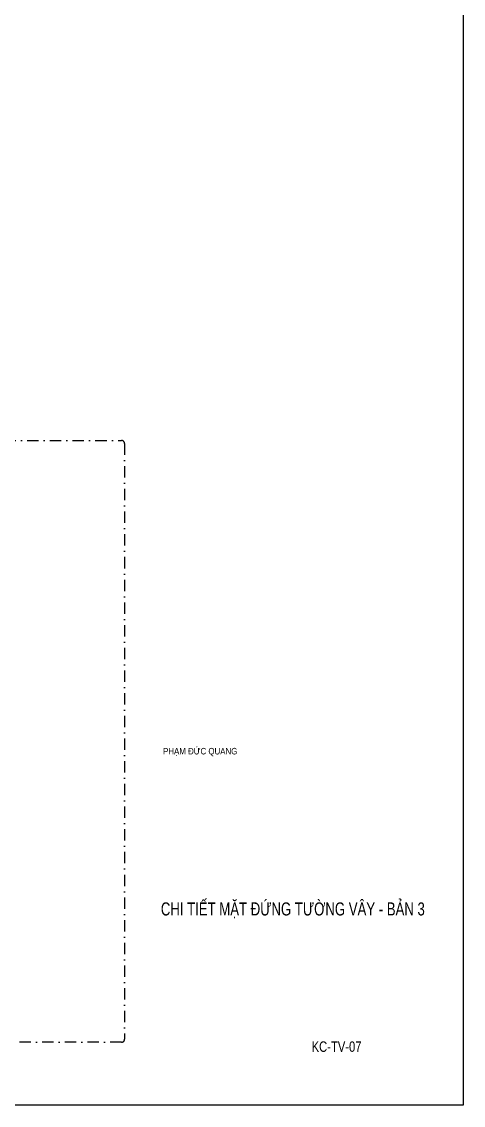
# Model space of a CAD drawing. Header units: millimetres. Extents: x -143570 to 58447, y -1448440 to -1202244.
# Drawn here: x -61281 to -46466, y -1448440 to -1412045 of the extents above; entities that cross this region are included whole.
import ezdxf
from ezdxf.enums import TextEntityAlignment as Align

# ---------------------------------------------------------------- set-up
doc = ezdxf.new("R2010")
doc.units = ezdxf.units.MM
doc.header["$LTSCALE"] = 30
doc.linetypes.add('DASHDOT', pattern=[25.4, 12.7, -6.35, 0, -6.35])
for name, color, linetype in [('0-Chu khung ten', 7, 'Continuous'), ('ccu11-Manh', 8, 'Continuous'), ('ccu11-Text', 31, 'Continuous'), ('ccu11-Thay', 7, 'Continuous')]:
    doc.layers.add(name, color=color, linetype=linetype)
doc.styles.add('ccu11-VnAvantH', font='')
doc.styles.add('LoGoTTAs1', font='')
doc.styles.add('LoGoTTAs2', font='')
doc.styles.add('VNARIALH', font='')
doc.styles.get('ccu11-VnAvantH').set_extended_font_data('.VnAvantH')
doc.styles.get('LoGoTTAs1').set_extended_font_data('.VnArialH')
doc.styles.get('LoGoTTAs2').set_extended_font_data('.VnAvantH')
doc.styles.get('VNARIALH').set_extended_font_data('.VnArialH')

# ---------------------------------------------------------------- blocks, each defined once
blk = doc.blocks.new('ccu11_88_tenbv')
at = {"layer": '0-Chu khung ten', "color": 31, "style": 'LoGoTTAs2', "width": 0.8}
for p in [(-8837, 8052), (-8800, 6853)]:
    blk.add_attdef('...', p, '', height=220, dxfattribs=at)
at = {"layer": '0-Chu khung ten', "color": 31}
for tag, height, style, width, p in [('1', 500, 'VNARIALH', 0.85, (-4500, 3869)), ('2', 500, 'VNARIALH', 0.85, (-4500, 2917)), ('S1-01-1', 700, 'LoGoTTAs1', 0.8, (-2250, 607)), ('1/100', 350, 'VNARIALH', 0.85, (-6750, 229))]:
    blk.add_attdef(tag, text='', height=height, dxfattribs=dict(at, style=style, width=width)).set_placement(p, align=Align.CENTER)

msp = doc.modelspace()

# ---------------------------------------------------------------- linework, layer by layer
at = {"layer": 'ccu11-Manh', "linetype": 'DASHDOT'}
msp.add_lwpolyline([(-74815.4, -1426113.32), (-57929.13, -1426113.32, -0.41421356), (-57829.13, -1426213.32), (-57829.13, -1446219.81, -0.41421356), (-57929.13, -1446319.81), (-74815.4, -1446319.81, -0.41421356), (-74915.4, -1446219.81), (-74915.4, -1426213.32, -0.41421356)], format="xyb", close=True, dxfattribs=at)
at = {"layer": 'ccu11-Thay'}
msp.add_lwpolyline([(-138866.43, -1383099.81), (-46466.43, -1383099.81), (-46466.43, -1448439.81), (-138866.43, -1448439.81)], close=True, dxfattribs=at)

# ---------------------------------------------------------------- block references
at = {"layer": 'ccu11-Text'}
ref = msp.add_blockref('ccu11_88_tenbv', (-46452.65, -1448439.81), dxfattribs=dict(at, xscale=1.060126980550107, yscale=1.060126980550107, zscale=1.060126980550107))
ref.add_attrib('1', 'CHI TIÕT MÆT §øNG T¦êNG V¢Y - b¶n 3', dxfattribs={"layer": '0-Chu khung ten', "color": 1, "height": 440, "style": 'ccu11-VnAvantH', "width": 0.75}).set_placement((-52185.12, -1441624.38), align=Align.TOP_CENTER)
ref.add_attrib('S1-01-1', 'kc-tv-07', dxfattribs={"layer": '0-Chu khung ten', "color": 31, "height": 352, "style": 'ccu11-VnAvantH', "width": 0.8}).set_placement((-50718.19, -1446644.24), align=Align.CENTER)
ref.add_attrib('...', 'ph¹m ®øc quang', dxfattribs={"layer": '0-Chu khung ten', "color": 1, "height": 220, "style": 'ccu11-VnAvantH', "width": 0.9}).set_placement((-55292.74, -1436655.48), align=Align.CENTER)

doc.saveas('drawing.dxf')
